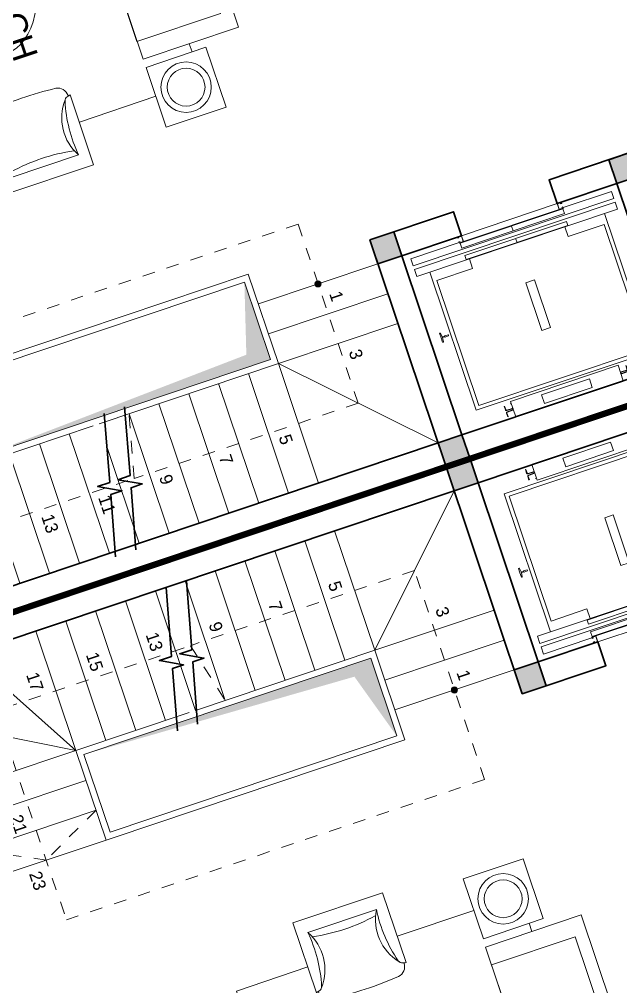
# Model space of a CAD drawing. Header units: metres. Extents: x 568336 to 569219, y 2065964 to 2066430.
# Drawn here: x 568501.7 to 568506.47, y 2066159.25 to 2066166.93 of the extents above; entities that cross this region are included whole.
import ezdxf

# ---------------------------------------------------------------- set-up
doc = ezdxf.new("R2010")
doc.units = ezdxf.units.M
for name, pattern in [('$AUDIT_BAD_LTYPE2', [0]), ('CENTER', [2, 1.25, -0.25, 0.25, -0.25]), ('HIDDEN', [0.375, 0.25, -0.125]), ('HIDDEN2', [0.1875, 0.125, -0.0625])]:
    doc.linetypes.add(name, pattern=pattern)
doc.layers.get('0').update_dxf_attribs({"linetype": 'CONTINUOUS'})
doc.layers.add('-AREA', color=2, linetype='CONTINUOUS', plot=False)
for name, color, linetype, lineweight in [('-CENTER', 143, 'CENTER', 13), ('-CONCRETE', 1, 'CONTINUOUS', 35), ('-DOOR', 137, 'CONTINUOUS', 9), ('-FURNITURE', 46, 'CONTINUOUS', 9), ('-HATCH', 8, 'CONTINUOUS', 5), ('-KH', 143, 'CONTINUOUS', 13), ('-LINE1', 7, 'CONTINUOUS', 18), ('-LINE2', 252, 'CONTINUOUS', 9), ('-TEXT', 7, 'CONTINUOUS', 15), ('-WALL', 4, 'CONTINUOUS', 35), ('TEXT25', 2, 'CONTINUOUS', 13)]:
    doc.layers.add(name, color=color, linetype=linetype, lineweight=lineweight)
doc.layers.add('-RANH GIOI LO DAT', color=12, linetype='CONTINUOUS')
doc.styles.add('SVN_AVO_thuong', font='')
doc.styles.add('T1', font='', dxfattribs={"height": 200})
doc.styles.get('SVN_AVO_thuong').set_extended_font_data('SVN-Avo')
doc.styles.get('T1').set_extended_font_data('VNgeometric Light')

# ---------------------------------------------------------------- blocks, each defined once
blk = doc.blocks.new('X-5M-DH-2-CORE$0$A$C75E80C28')
at = {"layer": '-LINE2', "linetype": 'Continuous', "ltscale": 2}
for p, q in [((-510.0000099998433, -21.5000000000291), (-510.0000099998579, -50.60000000000582)), ((-506.8000099998899, -21.5000000000291), (-510.0000099998433, -21.5000000000291)), ((-506.8000099998899, -21.5000000000291), (-506.8000099999044, -50.60000000000582)), ((-456.2000100000296, -56.79999999998836), (-500.6000099999364, -56.80000000001746)), ((-456.2000100000441, -60), (-500.600009999951, -60.0000000000291)), ((-456.2000100000296, -70), (-500.6000099999364, -70.0000000000291)), ((-456.2000100000296, -73.19999999995343), (-500.6000099999364, -73.19999999998254)), ((-453.2000100000441, -63), (-453.2000100000296, -67)), ((-450.0000099998579, -63), (-450.0000099998433, -67)), ((450.0000100000616, -63), (450.0000100000761, -67)), ((453.200010000015, -63), (453.2000100000296, -67)), ((456.2000100000296, -56.79999999998836), (500.6000100000529, -56.79999999998836)), ((456.200010000015, -60), (500.6000100000383, -60)), ((456.2000100000296, -70), (500.6000100000529, -70)), ((456.2000100000296, -73.19999999995343), (500.6000100000529, -73.19999999995343)), ((506.8000100001227, -21.5), (510.0000100000761, -21.5)), ((506.8000100001227, -21.5), (506.8000100001082, -50.59999999997672)), ((510.0000100000761, -21.5), (510.0000100000616, -50.59999999997672)), ((-731.0000002632733, -148.9999999649008), (730.9999997367267, -148.9999999649299)), ((-731.0000002698944, -1304.999999934109), (-731.0000002632733, -148.9999999649008)), ((-556.8000102631631, -112.4999999912397), (-560.0000102631166, -112.4999999912397)), ((-510.0000099998579, -108.5000000000291), (-510.0000099998433, -79.39999999999418)), ((-506.8000099999044, -108.5000000000291), (-506.8000099998899, -79.39999999999418)), ((456.800009736864, -112.4999999912397), (460.0000097368174, -112.4999999912397)), ((506.8000100001227, -108.5), (506.8000100001227, -79.39999999996508)), ((510.0000100000761, -108.5), (510.0000100000761, -79.39999999996508)), ((730.9999997301056, -1304.999999934109), (730.9999997367267, -148.9999999649299)), ((-700.0000002632733, -178.9999999649008), (699.9999997367267, -178.9999999649299)), ((-700.0000002699089, -1224.999999934109), (-700.0000002632733, -178.9999999649008)), ((699.9999997300911, -1224.999999934109), (699.9999997367267, -178.9999999649299)), ((-700.0000002699089, -1224.999999934109), (-400.0000002699089, -1224.999999934138)), ((-400.0000002698944, -1304.999999934138), (-400.0000002699089, -1224.999999934138)), ((699.9999997300911, -1224.999999934109), (399.9999997300911, -1224.999999934109)), ((399.9999997301056, -1304.999999934109), (399.9999997300911, -1224.999999934109)), ((839.9999997301056, -1304.999999934109), (-840.0000002698944, -1304.999999934109)), ((-840.0000002698944, -1364.999999934109), (-840.0000002698944, -1304.999999934109)), ((839.9999997301056, -1364.999999934109), (839.9999997301056, -1304.999999934109)), ((839.9999997301056, -1364.999999934109), (-840.0000002698944, -1364.999999934109)), ((424.9999997301056, -1308.999999934109), (-425.0000002698944, -1308.999999934109)), ((-425.0000002699089, -1342.999999934109), (-425.0000002698944, -1308.999999934109)), ((424.9999997300911, -1342.999999934109), (-425.0000002699089, -1342.999999934109)), ((-2.6989437174052e-07, -1308.999999934109), (-2.699089236557484e-07, -1342.999999934109)), ((424.9999997300911, -1342.999999934109), (424.9999997301056, -1308.999999934109)), ((839.9999997301056, -1394.999999934109), (-840.0000002698944, -1394.999999934109)), ((-840.0000002698944, -1394.999999934109), (-840.0000002698944, -1454.999999934109)), ((-840.0000002698944, -1454.999999934109), (-435.0000002698944, -1454.999999934109)), ((-435.0000002698944, -1449.999999934109), (-435.0000002699089, -1459.999999934109)), ((-435.0000002698944, -1449.999999934109), (-400.0000002698944, -1449.999999934138)), ((-433.4000002698012, -1451.599999934086), (-433.4000002698012, -1458.399999934074)), ((-433.4000002698012, -1451.599999934086), (-401.6000002697547, -1451.599999934086)), ((-433.4000002698012, -1458.399999934074), (-425.0000002698944, -1458.399999934074)), ((429.9999997300911, -1405.999999934138), (-430.0000002699089, -1405.999999934109)), ((-430.0000002699089, -1405.999999934109), (-430.0000002698944, -1445.999999934109)), ((429.9999997301056, -1445.999999934138), (-430.0000002698944, -1445.999999934109)), ((-425.0000002698944, -1458.399999934074), (-425.0000002699089, -1459.999999934109)), ((-401.6000002697547, -1451.599999934086), (-401.6000002697256, -1498.399999934074)), ((399.9999997301056, -1449.999999934109), (-400.0000002698944, -1449.999999934138)), ((-400.0000002698944, -1449.999999934138), (-400.0000002698653, -1499.999999934138)), ((-2.699089236557484e-07, -1405.999999934109), (-2.6989437174052e-07, -1445.999999934109)), ((399.9999997301056, -1449.999999934109), (399.9999997301347, -1499.999999934109)), ((434.9999997301056, -1449.999999934109), (399.9999997301056, -1449.999999934109)), ((401.5999997301988, -1451.599999934086), (401.5999997302279, -1498.399999934074)), ((433.3999997302453, -1451.599999934086), (401.5999997301988, -1451.599999934086)), ((433.3999997302453, -1458.399999934074), (424.9999997301056, -1458.399999934074)), ((424.9999997301056, -1458.399999934074), (424.9999997301056, -1459.999999934109)), ((429.9999997300911, -1405.999999934138), (429.9999997301056, -1445.999999934138)), ((433.3999997302453, -1451.599999934086), (433.3999997302453, -1458.399999934074)), ((434.9999997301056, -1449.999999934109), (434.9999997301056, -1459.999999934109)), ((839.9999997301056, -1454.999999934109), (434.9999997301056, -1454.999999934109)), ((839.9999997301056, -1394.999999934109), (839.9999997301056, -1454.999999934109)), ((-435.0000002699089, -1459.999999934109), (-425.0000002699089, -1459.999999934109)), ((-435.0000002698653, -1489.999999934109), (-435.0000002698653, -1499.999999934109)), ((-435.0000002698653, -1489.999999934109), (-425.0000002698653, -1489.999999934109)), ((-435.0000002698653, -1499.999999934109), (-400.0000002698653, -1499.999999934138)), ((-433.4000002697721, -1491.599999934086), (-433.4000002697721, -1498.399999934074)), ((-433.4000002697721, -1491.599999934086), (-425.0000002698653, -1491.599999934086)), ((-433.4000002697721, -1498.399999934074), (-401.6000002697256, -1498.399999934074)), ((-425.0000002698653, -1489.999999934109), (-425.0000002698653, -1491.599999934086)), ((434.9999997301347, -1499.999999934109), (399.9999997301347, -1499.999999934109)), ((433.3999997302744, -1498.399999934074), (401.5999997302279, -1498.399999934074)), ((434.9999997301056, -1459.999999934109), (424.9999997301056, -1459.999999934109)), ((424.9999997301347, -1489.999999934109), (424.9999997301347, -1491.599999934086)), ((434.9999997301347, -1489.999999934109), (424.9999997301347, -1489.999999934109)), ((433.3999997302744, -1491.599999934086), (424.9999997301347, -1491.599999934086)), ((433.3999997302744, -1491.599999934086), (433.3999997302744, -1498.399999934074)), ((434.9999997301347, -1489.999999934109), (434.9999997301347, -1499.999999934109))]:
    blk.add_line(p, q, dxfattribs=at)
for points in [[(-450.0000000000146, 0), (-450, -130), (450, -130), (449.9999999999854, 0)], [(-200, -29), (200.0000000001164, -29), (200.0000000001164, -101), (-200, -101)], [(-36.0000002632587, -583.9999999649008), (35.9999997367413, -583.9999999649008), (35.99999973675585, -983.9999999649008), (-36.00000026324415, -983.9999999649008)]]:
    blk.add_lwpolyline(points, close=True, dxfattribs=at)
for points in [[(-780.0000002632587, -788.9999999649008), (-751.0000002632587, -788.9999999649299, 0.414213562373095), (-750.0000002632733, -787.9999999649008), (-750.0000002632587, -783.9999999649008), (-750.0000002632587, -779.9999999649008, 0.414213562373095), (-751.0000002632733, -778.9999999649299), (-780.0000002632733, -778.9999999649881, -0.2569775838576673), (-784.1207396915852, -781.9399999648449), (-797.9000002631656, -781.939999964874, -0.414213562373095), (-800.9000002631656, -778.939999964874), (-804.0000002632587, -749.4999999649008, 0.414213562373095), (-807.0000002632587, -746.4999999649008), (-812.0000002632587, -746.4999999649008), (-812.0000002632587, -783.9999999649008), (-812.0000002632587, -821.4999999649008), (-807.0000002632587, -821.4999999649008, 0.414213562373095), (-804.0000002632587, -818.4999999649008), (-800.9000002631656, -789.0599999648693, -0.414213562373095), (-797.9000002631656, -786.0599999648693), (-784.1207396915852, -786.0599999648402, -0.2569775838576673), (-780.0000002632587, -788.9999999647553)], [(779.9999997367413, -788.9999999649299), (750.9999997367413, -788.9999999649008, -0.414213562373095), (749.9999997367267, -787.9999999649299), (749.9999997367413, -783.9999999649299), (749.9999997367413, -779.9999999649299, -0.414213562373095), (750.9999997367267, -778.9999999649008), (779.9999997368432, -778.9999999650172, 0.2569775838576673), (784.1207391653006, -781.939999964874), (797.899999736881, -781.9399999648449, 0.414213562373095), (800.899999736881, -778.9399999648449), (803.9999997367413, -749.4999999649008, -0.414213562373095), (806.9999997367413, -746.4999999649008), (811.9999997367413, -746.4999999649008), (811.9999997367413, -783.9999999649008), (811.9999997367413, -821.4999999649008), (806.9999997367413, -821.4999999649008, -0.414213562373095), (803.9999997367413, -818.4999999649008), (800.899999736881, -789.0599999648402, 0.414213562373095), (797.899999736881, -786.0599999648402), (784.1207391653006, -786.0599999648693, 0.2569775838576672), (779.9999997368577, -788.9999999647844)]]:
    blk.add_lwpolyline(points, format="xyb", dxfattribs=at)
for centre, radius, start, end in [((-500.600009999951, -50.60000000000582), 9.400000000001475, 180, 270), ((-500.6000099999364, -79.39999999999418), 9.399999999997844, 90, 180), ((-500.600009999951, -50.60000000000582), 6.200000000004374, 180, 270), ((-500.6000099999364, -79.39999999999418), 6.19999999999734, 90, 180), ((-456.2000100000441, -63), 6.19999999999713, 0, 90), ((-456.2000100000441, -63), 3.000000000000045, 0, 90), ((-456.2000100000296, -67), 6.20000000000076, 270, 0), ((-456.2000100000296, -67), 2.999999999999834, 270, 0), ((456.200010000015, -63), 6.19999999999713, 90, 180), ((456.2000100000296, -67), 6.20000000000076, 180, 270), ((456.200010000015, -63), 3.000000000000045, 90, 180), ((456.2000100000296, -67), 2.999999999999834, 180, 270), ((500.6000100000383, -50.59999999997672), 6.200000000004374, 270, 0), ((500.6000100000383, -50.59999999997672), 9.400000000001475, 270, 0), ((500.6000100000529, -79.39999999996508), 9.399999999997844, 0, 90), ((500.6000100000529, -79.39999999996508), 6.19999999999734, 0, 90)]:
    blk.add_arc(centre, radius, start, end, dxfattribs=at)
blk = doc.blocks.new('A$C5C575821')
at = {"layer": '-CONCRETE'}
h = blk.add_hatch(color=256, dxfattribs=at)
h.dxf.hatch_style = 1
h.paths.add_polyline_path([(-0.00237559899687767, 200.0000000000146), (-0.00237559899687767, 1.455191522836685e-11), (199.9976244010031, 1.455191522836685e-11), (199.9976244010031, 200.0000000000146)])
blk.add_lwpolyline([(-0.00237559899687767, 1.455191522836685e-11), (199.9976244010031, 1.455191522836685e-11), (199.9976244010031, 200.0000000000146), (-0.00237559899687767, 200.0000000000146)], close=True, dxfattribs=at)
blk = doc.blocks.new('A$C3F71457E')
at = {"layer": '-CONCRETE'}
blk.add_lwpolyline([(-8.760252967476845e-09, -100.0000002632005), (0, 400), (-1500, 400.0000000000582), (-1500.00000001755, -1399.999999999942), (-1.754960976541042e-08, -1400), (-7.895869202911854e-08, -900.0000002632005), (199.9999999912397, -900.0000002982852), (199.9999999824504, -1600), (-1700.00000001755, -1600), (-1700, 600), (200, 600), (199.9999999912397, -100.0000002982852), (6.140908226370811e-08, -100.0000002632005)], dxfattribs=at)
at = {"layer": '-LINE1'}
blk.add_line((-7.895869202911854e-08, -900.0000002632005), (-8.760252967476845e-09, -100.0000002632005), dxfattribs=at)
at = {"layer": '-WALL'}
for p in [(-1699.997624401003, 399.9999999999854), (0.00237559899687767, 399.9999999999854), (-1699.997624401081, -1599.999999999959), (0.002375601565972829, -1600.000000021305)]:
    blk.add_blockref('A$C5C575821', p, dxfattribs=at)
at = {"color": 2, "rotation": 90}
blk.add_blockref('X-5M-DH-2-CORE$0$A$C75E80C28', (-1500.00000000876, -499.9999999999418), dxfattribs=at)
blk = doc.blocks.new('ghe11asdsdsdsd')
at = {"layer": '-FURNITURE', "ltscale": 5}
for p, q in [((-454.1512245237245, 641.9073886275291), (-454.093361600535, -60.42008052262099)), ((446.9845405295782, 642.5119281820953), (445.2090906954836, -59.49456913078757)), ((339.4434767446655, 74.7769195077999), (-347.9447826922697, 73.86721415390639)), ((445.2090906954836, -59.49456913078757), (-454.093361600535, -60.42008052262099))]:
    blk.add_line(p, q, dxfattribs=at)
for centre, radius, start, end in [((-329.6609394550032, 640.4347183164282), 102.5030657496747, 97.790878171796, 180.4720192216976), ((13.76703277978231, -3057.035900902003), 3815.794779152998, 85.15051378916075, 95.37323135559144), ((322.4963123202615, 643.5363927781655), 102.5030657496747, 359.5521671507362, 82.23330821456577), ((-556.8192392717756, 172.0380743239075), 480.9551723817158, 73.62802494144414, 77.67439557183955), ((-435.3449582978792, 585.5188594441861), 49.99999999999999, 17.29045382422632, 73.62802494144414), ((-752.7215750947944, 311.3200961878028), 469.2846926992153, 329.6029749418909, 39.82713105222346), ((-1717.077797784907, 235.4868877488407), 1378.639231958857, 353.2676599931669, 15.34770349738529), ((744.7327549548354, 311.2790322922665), 469.2468948897888, 140.0381535895592, 210.2652298418676), ((1708.833027020766, 233.2264510887835), 1378.526022415482, 164.5192846221356, 186.6002375866197), ((428.017340289487, 586.1773279104382), 49.99999999999999, 106.2083736517696, 162.5459446768903), ((548.310481298744, 172.35137315467), 480.9551723817158, 102.1620030057203, 106.2083736517696), ((-1.445652381749824, -1576.057105405802), 1730.279692069412, 79.6029490361376, 100.5814174655623)]:
    blk.add_arc(centre, radius, start, end, dxfattribs=at)
blk = doc.blocks.new('GHE600')
at = {"layer": '-FURNITURE'}
for p, q in [((269949.5421851056, 8709.741290517763), (270649.5421851056, 8709.74129051782)), ((269949.5421851289, 8043.074623851076), (270649.5421851289, 8043.074623851135))]:
    blk.add_line(p, q, dxfattribs=at)
for points in [[(270145.5337149384, 9594.84705863762), (270145.5337150262, 10094.84705863762), (270645.5337150262, 10094.84705854984), (270645.5337149384, 9594.847058549843)], [(269849.5421851288, 9526.40795718442), (270649.5421851288, 9526.407957184478), (270649.5421851639, 7226.407957184478), (269849.5421851639, 7226.40795718442)], [(269949.5421851288, 9376.40795718442), (270649.5421851288, 9376.407957184478), (270649.5421851639, 7376.407957184478), (269949.5421851639, 7376.40795718442)], [(270145.5337145109, 7157.96885590817), (270145.5337144231, 6657.96885590817), (270645.5337144231, 6657.968855820392), (270645.5337145109, 7157.968855820392)]]:
    blk.add_lwpolyline(points, close=True, dxfattribs=at)
at = {"layer": '-FURNITURE', "elevation": -1.348764000838661e-08}
for points in [[(271286.9253059005, 9830.321753277356), (270645.53371498, 9832.18215255058)], [(272037.8126997925, 6909.345592938189), (272633.6221192031, 6907.537773812626), (272633.6585346201, 9823.095600669185), (272037.874818299, 9826.334833337169)], [(270262.0588059474, 9594.847058617102), (270262.0583521723, 9526.40795718442)], [(270262.0260181179, 7226.40795718439), (270262.0255643428, 7157.968855887651)], [(270645.5337144685, 6916.624135324557), (271286.6504318018, 6913.272511655086)]]:
    blk.add_lwpolyline(points, dxfattribs=at)
at = {"layer": '-FURNITURE'}
for centre, radius in [((270395.5337149822, 9844.847058593674), 200), ((270395.5337149822, 9844.847058593674), 150), ((270395.5337144671, 6907.968855864223), 200), ((270395.5337144671, 6907.968855864223), 150)]:
    blk.add_circle(centre, radius, dxfattribs=at)
at = {"layer": '-FURNITURE', "extrusion": (0, 0, -1)}
blk.add_ellipse((271661.9002663364, 8365.294462872116), major_axis=(3.669220623812561e-13, 749.5763598198391), ratio=0.5899940615450746, dxfattribs=at)
at = {"layer": '-FURNITURE', "zscale": 0.83397927038413}
for p, xscale, yscale, rotation in [((271659.4476334748, 10145.29901697894, -5.948631914765009e-09), 0.83397927038413, 0.83397927038413, 179.9447021404027), ((271659.4476334748, 6607.516897389956, -5.948631914765009e-09), -0.8339792703841301, 0.8339792703841301, 0.05529785959737722)]:
    blk.add_blockref('ghe11asdsdsdsd', p, dxfattribs=dict(at, xscale=xscale, yscale=yscale, rotation=rotation))
blk = doc.blocks.new('M23-T2')
at = {"layer": '-HATCH', "true_color": 0x8c8896}
h = blk.add_hatch(color=252, dxfattribs=at)
h.dxf.hatch_style = 1
edge = h.paths.add_edge_path()
edge.add_arc((201149.466470194, -425714.9212728215), 24.62566289535607, 0, 360)
h = blk.add_hatch(color=252, dxfattribs=at)
h.dxf.hatch_style = 1
h.paths.add_polyline_path([(200949.466470194, -426264.9212728215), (201599.1819529451, -426264.9212728215), (201599.1819529454, -428664.9212728213), (201501.6409274744, -426433.4705625128)])
at = {"layer": '-AREA'}
blk.add_lwpolyline([(202849.0853034627, -435824.404048302), (200049.8833498208, -435824.404048302), (200049.8833498208, -434624.4040483015), (195849.0853041398, -434624.4040483013), (195849.0853043151, -430214.4377986912), (194849.2788420502, -430214.4377986912), (194849.0790736905, -424714.4370142587), (195849.0853042704, -424714.4370142587), (195849.0853042704, -419513.9444154636), (202849.0853043013, -419513.9444154636)], close=True, dxfattribs=at)
at = {"layer": '-KH', "linetype": 'HIDDEN2', "ltscale": 5}
blk.add_line((202149.1819529461, -427589.9187575339), (201649.1819529456, -427464.9212728215), dxfattribs=at)
blk.add_lwpolyline([(202149.1819529461, -427641.4576388595), (202149.1819529461, -429214.9212728222), (200649.6087288185, -429214.9212728222), (200649.6087288185, -425714.9212728215), (202149.1819529461, -425714.9212728215), (202149.1819529461, -427589.9187575339)], dxfattribs=at)
at = {"layer": '-KH'}
blk.add_circle((201149.466470194, -425714.9212728215), 24.62566289535607, dxfattribs=at)
at = {"layer": '-LINE1'}
for p, q in [((201149.466470194, -426214.9212728215), (201149.466470194, -425214.9212728215)), ((201149.466470194, -425214.9212728215), (201149.4664701941, -426214.9212728215)), ((201399.3242115696, -426214.9212728215), (201399.3242115696, -425214.9212728215)), ((201399.3242115696, -425214.9212728215), (201399.3242115696, -426214.9212728215)), ((201649.1819529451, -425214.9212728215), (201649.1819529451, -426214.9212728215)), ((201649.1819529451, -426214.9212728215), (200899.466470194, -426214.9212728215)), ((200899.4664701942, -428714.9212728213), (200899.466470194, -426214.9212728215)), ((201599.1819529451, -426264.9212728215), (200949.466470194, -426264.9212728215)), ((200949.4664701949, -428664.9212728213), (200949.466470194, -426264.9212728215)), ((201599.1819529454, -428664.9212728213), (201599.1819529451, -426264.9212728215)), ((201649.1819529457, -427714.9212728213), (201649.1819529451, -426214.9212728215)), ((201649.1819529461, -428714.9212728213), (201649.1819529457, -427766.4601541467))]:
    blk.add_line(p, q, dxfattribs=at)
at = {"layer": '-LINE1', "lineweight": 18}
for p, q in [((201649.1819529451, -426214.9212728215), (202649.1618310524, -425214.4328438002)), ((201649.1819529451, -426214.9212728215), (202649.211302702, -426214.9212728215)), ((201649.1819529454, -426464.9212728215), (202649.2113027023, -426464.9212728215)), ((201649.1819529449, -426714.9212728215), (202649.2113027018, -426714.9212728215)), ((201649.1819529449, -426964.9212728215), (202649.2113027018, -426964.9212728215)), ((201649.1819529449, -427214.9212728215), (202649.2113027018, -427214.9212728215)), ((201649.1819529449, -427464.9212728215), (202649.2113027018, -427464.9212728215)), ((201855.3333300076, -427714.9212728215), (202649.2113027018, -427714.9212728215)), ((201649.1819529456, -427964.9212728215), (202649.2113027025, -427964.9212728215)), ((201649.1819529451, -428214.9212728215), (202649.211302702, -428214.9212728215)), ((201649.1819529456, -428464.9212728215), (202649.2113027025, -428464.9212728215)), ((201649.1819529451, -428714.9212728213), (202649.211302702, -428714.9212728213))]:
    blk.add_line(p, q, dxfattribs=at)
at = {"layer": '-RANH GIOI LO DAT', "linetype": 'HIDDEN', "ltscale": 10, "const_width": 50}
blk.add_lwpolyline([(193849.0853044649, -417513.9444146093), (193849.0853036951, -436932.6261630398), (202849.0853033838, -437357.6637355022), (202849.0853044041, -417513.9444152254)], close=True, dxfattribs=at)
at = {"layer": '-WALL'}
blk.add_line((202849.0853044041, -419513.9444155425), (202849.0853044041, -434954.9888266798), dxfattribs=at)
at = {"layer": '-WALL', "linetype": 'Continuous', "ltscale": 10}
blk.add_line((202649.0853044041, -429714.4328436253), (202649.0853044041, -425213.9444147788), dxfattribs=at)
at = {"layer": '-WALL'}
for points in [[(201585.3671321788, -427480.5461342086), (202117.8205006353, -427613.6555695932), (202117.8205006353, -427714.9212728215), (202211.1714511064, -427543.2662226006), (202211.1714511064, -427636.9926222742), (202691.5134146117, -427757.0745887742)], [(201585.3671321788, -427650.5891871469), (202117.8205006353, -427783.6986225315), (202117.8205006353, -427884.9643257598), (202211.1714511064, -427713.3092755389), (202211.1714511064, -427807.0356752125), (202691.5134146117, -427927.1176417125)]]:
    blk.add_lwpolyline(points, dxfattribs=at)
at = {"layer": '-FURNITURE', "xscale": -1, "rotation": 89.99999998994852}
blk.add_blockref('GHE600', (206244.4241463675, -155815.4902117045), dxfattribs=at)
at = {"layer": '-WALL', "rotation": 180}
blk.add_blockref('A$C3F71457E', (201149.0853043866, -424613.9444147788), dxfattribs=at)
at = {"layer": '-WALL'}
blk.add_blockref('A$C5C575821', (202649.0876800029, -425213.9444147819), dxfattribs=at)
at = {"layer": '-TEXT', "style": 'T1'}
for s, p in [('1', (201251.0560663493, -425657.2905020071)), ('3', (201737.4069065943, -425657.290502006)), ('5', (202201.5874954846, -426399.813736947)), ('7', (202201.5874954846, -426899.813736947)), ('9', (202201.5874954847, -427399.813736947)), ('11', (202201.5380238348, -427909.8427417332)), ('13', (202201.5380238347, -428386.2054753853))]:
    blk.add_text(s, height=100, rotation=359.9999999899949, dxfattribs=at).set_placement(p)
at = {"layer": 'TEXT25', "style": 'SVN_AVO_thuong'}
blk.add_text('P.KHÁCH', height=200, rotation=1.005123984043621e-08, dxfattribs=at).set_placement((197535.9027649448, -427441.4318280586))
blk = doc.blocks.new('*U152')
at = {"linetype": '$AUDIT_BAD_LTYPE2'}
for p, q in [((70, 100), (70, 699.9999999999982)), ((90, 699.9999999999982), (90, 100))]:
    blk.add_line(p, q, dxfattribs=at)
for points in [[(50, 699.9999999999982), (90, 699.9999999999982), (90, 799.9999999999982), (50, 799.9999999999982), (50, 699.9999999999982)], [(50, 702.9059272893337), (50, 100)], [(50, 100), (90, 100), (90, 0), (50, 0), (50, 100)]]:
    blk.add_lwpolyline(points)
for points in [[(118.2698876160139, 594.5156181119073), (118.2698876160139, 764.1349438079906), (90, 764.1349438079906), (90, 735.8650561920058), (112.6159100928053, 735.8650561920058), (112.6159100928053, 594.5156181119073)], [(0, 0), (50, 0), (50, -40), (60, -40), (60, -99.99999999999272), (0, -99.99999999999272)], [(899.9999999999982, 1.3252863207713e-28), (849.9999999999982, 1.3252863207713e-28), (849.9999999999982, -40.00000000000001), (839.9999999999982, -40.00000000000001), (839.9999999999982, -99.99999999999272), (899.9999999999982, -99.99999999999272)]]:
    blk.add_lwpolyline(points, close=True)
at = {"linetype": '$AUDIT_BAD_LTYPE2', "ltscale": 0.3}
blk.add_arc((50, 0), 799.9999999999982, 0, 90, dxfattribs=at)
blk = doc.blocks.new('M22-T2')
at = {"layer": '-HATCH', "true_color": 0x8c8896}
h = blk.add_hatch(color=252, dxfattribs=at)
h.dxf.hatch_style = 1
edge = h.paths.add_edge_path()
edge.add_arc((194969.68070672, -359514.2517163916), 24.62566289535607, 0, 360)
h = blk.add_hatch(color=252, dxfattribs=at)
h.dxf.hatch_style = 1
h.paths.add_polyline_path([(195169.5384480955, -360064.7401454153), (194519.9652239689, -360064.7401454151), (194519.9652239687, -362464.7401454151), (194617.5062494396, -360233.2894351066)])
at = {"layer": '-KH', "linetype": 'HIDDEN2', "ltscale": 5}
blk.add_line((193969.965223968, -361389.249201104), (194469.9652239684, -361264.2517163916), dxfattribs=at)
for points in [[(193969.965223968, -361440.7880824297), (193969.965223968, -363014.2517163926), (195719.5384480956, -363014.2517163926), (195719.5384480956, -359514.2517163916), (193969.965223968, -359514.2517163916), (193969.965223968, -361389.249201104)], [(194969.68070672, -362514.2517163916), (195219.5384480956, -363014.2517163916), (194969.68070672, -363513.5991095174)]]:
    blk.add_lwpolyline(points, dxfattribs=at)
at = {"layer": '-KH'}
blk.add_circle((194969.68070672, -359514.2517163916), 24.62566289535607, dxfattribs=at)
at = {"layer": '-LINE1', "lineweight": 18}
for p, q in [((194469.9652239689, -360014.2517163916), (193469.9853458617, -359013.7632873706)), ((194469.9652239689, -360014.2517163916), (193469.935874212, -360014.2517163916)), ((194469.9652239687, -360264.2517163916), (193469.9358742118, -360264.2517163916)), ((194469.9652239691, -360514.2517163916), (193469.9358742122, -360514.2517163916)), ((194469.9652239691, -360764.2517163916), (193469.9358742122, -360764.2517163916)), ((194469.9652239691, -361014.2517163916), (193469.9358742122, -361014.2517163916)), ((194469.9652239691, -361264.2517163916), (193469.9358742122, -361264.2517163916)), ((194469.9652239684, -361514.2517163916), (193469.9358742122, -361514.2517163916)), ((194469.9652239684, -361764.2517163916), (193469.9358742115, -361764.2517163916)), ((194469.9652239689, -362014.2517163916), (193469.935874212, -362014.2517163916)), ((194469.9652239684, -362264.2517163916), (193469.9358742115, -362264.2517163916)), ((194469.9652239689, -362514.2517163916), (193469.935874212, -362514.2517163916))]:
    blk.add_line(p, q, dxfattribs=at)
at = {"layer": '-LINE1'}
for p, q in [((194469.9652239689, -359014.2517163916), (194469.9652239689, -360014.2517163916)), ((194719.8229653445, -360014.2517163916), (194719.8229653445, -359014.2517163916)), ((194719.8229653445, -359014.2517163916), (194719.8229653445, -360014.2517163916)), ((194969.68070672, -360014.2517163916), (194969.68070672, -359014.2517163916)), ((194969.68070672, -359014.2517163916), (194969.68070672, -360014.2517163916)), ((194469.9652239684, -361514.2517163914), (194469.9652239689, -360014.2517163916)), ((194469.9652239689, -360014.2517163916), (195219.5384480955, -360014.2517163916)), ((195219.5384480953, -362464.2517163916), (195219.5384480955, -360014.2517163916)), ((194519.9652239687, -362464.2517163916), (194519.9652239689, -360064.2517163916)), ((194519.9652239689, -360064.2517163916), (195169.5384480955, -360064.2517163916)), ((195169.5384480946, -362464.2517163916), (195169.5384480955, -360064.2517163916)), ((194469.965223968, -362514.2517163916), (194469.9652239683, -361565.7905977168)), ((194519.9652239687, -362464.2517163916), (195169.5384480946, -362464.2517163916)), ((195219.5384480956, -363514.2517163916), (195219.5384480955, -362464.2517163916)), ((194469.9652239689, -362514.251716391), (193469.9853458577, -363091.5903682043)), ((194469.965223968, -362514.2517163926), (193892.6149547797, -363514.2517163916)), ((194469.9652239689, -362514.2517163916), (195219.5384480955, -362514.2517163916)), ((194469.9652239689, -363514.2517163916), (194469.9652239689, -362514.2517163916)), ((194719.8229653445, -362514.2517163916), (194719.8229653445, -363514.2517163916)), ((194719.8229653445, -363514.2517163916), (194719.8229653445, -362514.2517163916)), ((194969.68070672, -362514.2517163916), (194969.68070672, -363514.2517163916)), ((194969.68070672, -363514.2517163916), (194969.68070672, -362514.2517163916)), ((195219.5384480956, -362514.2517163916), (195219.5384480956, -363514.2517163916))]:
    blk.add_line(p, q, dxfattribs=at)
at = {"layer": '-RANH GIOI LO DAT', "linetype": 'HIDDEN', "ltscale": 10, "const_width": 50}
blk.add_lwpolyline([(193269.9853458561, -351313.7632874697), (193269.9853445153, -371157.4826077649), (199275.5518657939, -371441.1038758201), (204269.9853444727, -366676.9729739521), (204269.9853453184, -351313.7632879182)], close=True, dxfattribs=at)
at = {"layer": '-WALL'}
for p, q in [((193269.9853458561, -368754.8076989658), (193269.9853458561, -353313.7632873706)), ((193469.9853458617, -363514.251716217), (193469.9853458617, -359013.7632873706))]:
    blk.add_line(p, q, dxfattribs=at)
for points in [[(193471.9274052981, -361255.562234995), (194004.3807737546, -361388.6716703796), (194004.3807737546, -361489.9373736077), (194097.7317242257, -361318.2823233868), (194097.7317242257, -361412.0087230606), (194578.0736877311, -361532.0906895604)], [(193471.9274052981, -361425.6052879333), (194004.3807737546, -361558.7147233179), (194004.3807737546, -361659.980426546), (194097.7317242257, -361488.3253763251), (194097.7317242257, -361582.0517759989), (194578.0736877311, -361702.1337424987)]]:
    blk.add_lwpolyline(points, dxfattribs=at)
at = {"layer": '-DOOR', "xscale": -1}
for name, p, rotation in [('GHE600', (206509.0681759604, -89279.63928046741), 90), ('*U152', (195769.8001603026, -363613.5991095174), 180)]:
    blk.add_blockref(name, p, dxfattribs=dict(at, rotation=rotation))
at = {"layer": '-WALL', "xscale": -1, "rotation": 180}
blk.add_blockref('A$C3F71457E', (194970.0618725274, -358413.7632873706), dxfattribs=at)
at = {"layer": '-WALL'}
blk.add_blockref('A$C5C575821', (193269.9877214607, -359013.7632873706), dxfattribs=at)
at = {"layer": '-TEXT', "style": 'T1'}
for s, p in [('3', (194315.073603653, -359456.6209455878)), ('1', (194844.2815867553, -359456.6209455817)), ('5', (193850.8930147628, -360199.1441805288)), ('7', (193850.8930147628, -360699.1441805288)), ('9', (193855.6549195247, -361199.1441805279)), ('13', (193774.7025385725, -361699.1441805423)), ('15', (193774.7025385725, -362199.1441805423)), ('17', (193774.6530669229, -362699.1441805423)), ('21', (194805.0731095053, -363180.0424306737)), ('23', (195278.2223935405, -363180.0424306814))]:
    blk.add_text(s, height=100, rotation=1.005123984043621e-08, dxfattribs=at).set_placement(p)

msp = doc.modelspace()

# ---------------------------------------------------------------- block references
at = {"layer": '-CENTER', "xscale": 0.001, "yscale": 0.001, "zscale": 0.001, "rotation": 288.5514997340802}
msp.add_blockref('M23-T2', (568843.6697477545, 2066490.972829003), dxfattribs=at)

# ---------------------------------------------------------------- next in the draw order: block references
at = {"layer": '-CENTER', "xscale": 0.001, "yscale": 0.001, "zscale": 0.001, "rotation": 288.5514997335048}
msp.add_blockref('M22-T2', (568783.9571129996, 2066460.829431918), dxfattribs=at)

doc.saveas('drawing.dxf')
